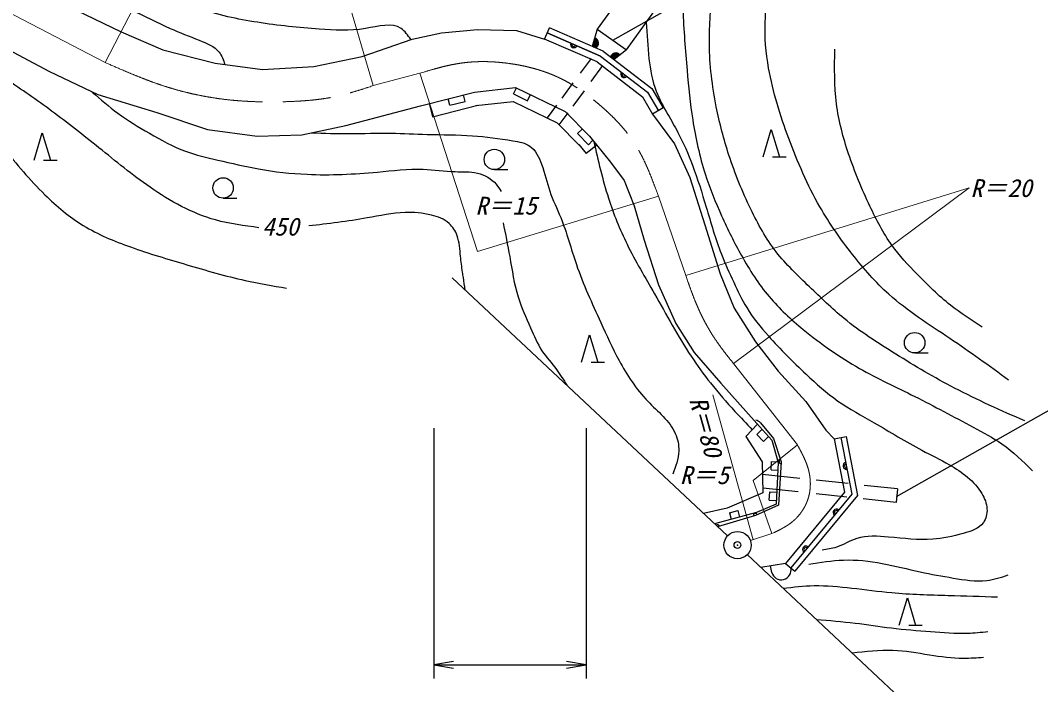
# Model space of a CAD drawing. Units: millimetres, scale not verified. Extents: x 40000 to 680000, y 20000 to 380000.
# Drawn here: x 464581 to 539489, y 260175 to 308943 of the extents above; entities that cross this region are included whole.
import ezdxf
from ezdxf.enums import TextEntityAlignment as Align

# ---------------------------------------------------------------- set-up
doc = ezdxf.new("R2010")
doc.units = ezdxf.units.MM
doc.header["$LTSCALE"] = 1000
doc.header["$PDMODE"] = 32
doc.header["$PDSIZE"] = 500
doc.linetypes.add('CHAIN', pattern=[18.5, 12, -1.5, 3.5, -1.5])
for name, color, linetype, lineweight in [('M-BGD', 7, 'Continuous', 25), ('M-BMK', 2, 'CHAIN', 13), ('M-BMK-SRVR', 3, 'Continuous', 25), ('M-STR-HTXT', 7, 'Continuous', 13), ('M-STR-STR3', 7, 'Continuous', 25)]:
    doc.layers.add(name, color=color, linetype=linetype, lineweight=lineweight)
doc.layers.add('M-OTRS', color=6, linetype='Continuous')
doc.styles.add('ＭＳ ゴシック', font='')
doc.styles.get('ＭＳ ゴシック').set_extended_font_data('MS Gothic')

# ---------------------------------------------------------------- blocks, each defined once
blk = doc.blocks.new('open_arrow')
at = {"color": 0, "linetype": 'Continuous', "lineweight": -2}
blk.add_lwpolyline([(7.5, 1.25), (0, 0), (7.5, -1.25)], dxfattribs=at)

msp = doc.modelspace()

# ---------------------------------------------------------------- linework, layer by layer
at = {"layer": 'M-BGD'}
for p, q in [((511940, 315286), (506937, 308293)), ((509073, 306778), (514167, 313862)), ((466150, 310921), (471978, 308110)), ((471978, 308110), (475037, 306788)), ((493348, 307573), (495498, 308028)), ((495498, 308028), (498143, 308276)), ((498143, 308276), (500995, 308193)), ((500995, 308193), (503066, 307564)), ((503062, 307568), (503419, 308392)), ((503265, 308023), (507175, 306328)), ((507175, 306328), (503265, 308023)), ((507380, 306675), (503424, 308390)), ((506937, 308293), (506557, 307032)), ((506937, 308293), (509073, 306778)), ((462277, 307555), (466726, 305185)), ((489669, 306292), (493348, 307573)), ((506920, 305893), (503066, 307564)), ((475037, 306788), (478881, 305796)), ((507380, 306675), (510939, 303944)), ((509073, 306778), (508177, 306063)), ((478881, 305796), (482353, 305341)), ((486115, 305548), (489669, 306292)), ((505695, 305058), (506503, 306154)), ((506920, 305893), (510252, 303337)), ((507175, 306328), (510634, 303674)), ((507175, 306328), (510634, 303674)), ((466726, 305185), (470255, 303493)), ((482353, 305341), (486115, 305548)), ((506489, 304450), (507354, 305622)), ((504356, 303244), (505173, 304350)), ((470255, 303493), (474607, 302188)), ((493948, 302671), (497913, 303686)), ((497230, 302995), (497106, 303480)), ((497913, 303686), (500934, 304026)), ((500783, 303543), (501001, 303993)), ((500783, 303543), (501817, 303041)), ((500934, 304026), (504572, 302259)), ((501817, 303041), (502035, 303491)), ((505156, 302644), (505988, 303771)), ((510634, 303674), (511434, 302315)), ((510634, 303674), (511434, 302315)), ((510939, 303944), (511779, 302517)), ((488485, 301220), (493948, 302671)), ((494588, 302835), (494836, 301866)), ((494836, 301866), (498162, 302718)), ((496116, 302710), (495992, 303194)), ((496116, 302710), (497230, 302995)), ((498025, 302693), (500757, 303000)), ((500757, 303000), (503982, 301433)), ((503274, 301777), (503973, 302725)), ((510252, 303337), (511003, 302061)), ((474607, 302188), (478330, 300930)), ((504144, 301271), (504793, 302151)), ((504572, 302259), (506375, 300447)), ((511779, 302517), (511003, 302061)), ((511003, 302061), (512610, 299885)), ((485245, 300544), (488485, 301220)), ((503982, 301433), (505666, 299741)), ((465587, 298691), (466187, 300691)), ((466187, 300691), (466787, 298691)), ((478330, 300930), (481957, 300447)), ((481957, 300447), (485245, 300544)), ((505487, 300631), (505841, 300983)), ((505487, 300631), (506298, 299816)), ((506375, 300447), (507905, 298538)), ((519116, 298930), (519716, 300930)), ((519716, 300930), (520316, 298930)), ((505595, 299822), (506124, 299160)), ((506905, 299785), (506124, 299160)), ((506298, 299816), (506622, 300138)), ((512610, 299885), (513726, 297405)), ((519816, 298930), (520816, 298930)), ((466287, 298691), (467287, 298691)), ((507905, 298538), (508922, 297193)), ((499381, 297984), (500381, 297984)), ((513726, 297405), (514842, 293933)), ((508922, 297193), (509649, 295340)), ((479465, 295890), (480465, 295890)), ((509649, 295340), (510375, 292797)), ((514842, 293933), (515958, 290337)), ((510375, 292797), (511429, 289526)), ((515958, 290337), (516992, 287815)), ((511429, 289526), (512701, 286692)), ((516992, 287815), (518562, 285335)), ((512701, 286692), (514045, 284548)), ((505779, 283858), (506379, 285858)), ((506379, 285858), (506979, 283858)), ((518562, 285335), (520216, 283186)), ((514045, 284548), (516007, 282296)), ((530243, 284527), (531243, 284527)), ((506479, 283858), (507479, 283858)), ((520216, 283186), (522241, 280954)), ((516007, 282296), (518660, 279352)), ((522241, 280954), (523729, 278846)), ((518915, 279406), (519881, 278245)), ((518705, 279301), (517850, 278386)), ((519036, 278926), (518642, 278536)), ((518660, 279352), (519750, 278117)), ((523729, 278846), (524339, 278225)), ((517850, 278386), (519049, 276524)), ((518642, 278536), (519135, 278022)), ((519135, 278022), (519506, 278393)), ((519750, 278117), (520222, 276482)), ((519881, 278245), (520432, 276538)), ((524339, 278225), (525223, 278395)), ((524339, 278225), (525091, 274297)), ((524830, 278319), (525626, 274159)), ((524830, 278319), (525626, 274159)), ((525223, 278395), (526055, 274049)), ((519049, 276524), (519092, 274254)), ((519700, 275938), (519729, 276548)), ((519729, 276548), (520228, 276524)), ((520222, 276482), (520077, 273430)), ((520432, 276538), (520236, 273356)), ((519700, 275938), (520199, 275914)), ((521809, 275314), (519066, 275610)), ((525369, 274929), (523022, 275183)), ((519092, 274254), (516480, 273120)), ((521693, 274321), (519085, 274603)), ((519571, 273711), (519600, 274321)), ((519600, 274321), (520100, 274298)), ((525091, 274297), (520756, 269077)), ((525259, 273935), (523011, 274178)), ((528979, 274539), (526525, 274804)), ((528979, 274539), (528872, 273545)), ((520077, 273430), (518624, 272812)), ((519571, 273711), (520071, 273687)), ((525626, 274159), (521141, 268757)), ((525626, 274159), (521141, 268757)), ((526055, 274049), (521448, 268502)), ((528872, 273545), (526449, 273807)), ((516480, 273120), (514731, 272741)), ((518624, 272812), (515548, 271975)), ((516647, 272792), (517262, 272960)), ((516647, 272792), (516778, 272310)), ((517262, 272960), (517393, 272477)), ((520236, 273356), (518547, 272591)), ((518547, 272591), (515771, 271766)), ((520756, 269077), (518956, 268779)), ((520756, 269077), (521448, 268502)), ((519756, 268413), (519652, 268894)), ((529105, 264540), (529705, 266540)), ((529705, 266540), (530305, 264540)), ((529805, 264540), (530805, 264540))]:
    msp.add_line(p, q, dxfattribs=at)
for centre in [(499381, 298734), (479465, 296640), (530243, 285277)]:
    msp.add_circle(centre, 750, dxfattribs=at)
for centre, radius, start, end in [((505220, 307175), 250, 156.56464, 336.56464), ((505220, 307175), 150, 156.56464, 336.56464), ((506631, 307279), 250, 253.2062, 73.2062), ((506631, 307279), 200, 253.2062, 73.2062), ((506631, 307279), 150, 253.2062, 73.2062), ((506631, 307279), 100, 253.2062, 73.2062), ((506631, 307279), 50, 253.2062, 73.2062), ((506631, 307279), 300, 277.72211, 73.2062), ((506631, 307279), 350, 289.38412, 73.2062), ((506631, 307279), 400, 296.63761, 73.2062), ((506631, 307279), 400, 296.63761, 73.2062), ((508289, 306153), 400, 38.54313, 162.84012), ((508289, 306153), 400, 38.54313, 162.84012), ((508289, 306153), 350, 38.54313, 165.90521), ((508289, 306153), 300, 38.54313, 170.10777), ((508289, 306153), 250, 38.54313, 176.2847), ((508289, 306153), 200, 38.54313, 186.53175), ((508289, 306153), 150, 38.54313, 210.42277), ((508289, 306153), 100, 38.54313, 218.54313), ((508289, 306153), 50, 38.54313, 218.54313), ((508905, 305001), 250, 142.50633, 322.50633), ((508905, 305001), 150, 142.50633, 322.50633), ((518531, 279086), 500, 39.76299, 84.76299), ((520432, 276538), 150, 107.89613, 266.48345), ((525228, 276239), 250, 100.84031, 280.84031), ((525228, 276239), 150, 100.84031, 280.84031), ((518547, 272591), 150, 24.35301, 196.54272), ((524505, 272808), 250, 50.292, 230.292), ((524505, 272808), 150, 50.292, 230.292), ((515771, 271766), 150, 16.54272, 136.83447), ((522262, 270108), 250, 50.292, 230.292), ((522262, 270108), 150, 50.292, 230.292), ((520451, 268584), 715, 193.86969, 13.86969)]:
    msp.add_arc(centre, radius, start, end, dxfattribs=at)
for points, knots in [([(493249, 307538), (493032, 307851), (492815, 308164), (492540, 308349), (491873, 308799), (490862, 308500), (489930, 308349), (488715, 308153), (487634, 308209), (486526, 308293), (485039, 308405), (483503, 308567), (481987, 308803), (480516, 309032), (479065, 309330), (477675, 309824), (476425, 310269), (475225, 310871), (474100, 311583), (472765, 312429), (471536, 313428), (470356, 314477), (469285, 315428), (468254, 316419), (467292, 317484), (466292, 318590), (465366, 319775), (464625, 321058), (463624, 322793), (462962, 324706), (462299, 326619)], [0, 0, 0, 0, 1, 1, 1, 2, 2, 2, 3, 3, 3, 4, 4, 4, 5, 5, 5, 6, 6, 6, 7, 7, 7, 8, 8, 8, 9, 9, 9, 10, 10, 10, 10]), ([(361914, 281441), (362753, 281307), (363593, 281172), (364438, 281081), (365690, 280947), (366952, 280909), (368216, 280880), (369851, 280844), (371489, 280823), (373114, 280966), (374289, 281070), (375458, 281259), (376619, 281484), (377759, 281704), (378891, 281958), (379995, 282317), (380929, 282620), (381842, 282999), (382786, 283246), (384232, 283625), (385750, 283696), (387246, 283876), (389089, 284098), (390897, 284485), (392725, 284749), (394639, 285025), (396574, 285165), (398494, 285428), (400389, 285686), (402268, 286064), (404118, 286543), (405682, 286947), (407225, 287424), (408772, 287900), (410753, 288509), (412742, 289116), (414638, 289936), (416646, 290804), (418550, 291911), (420407, 293088), (422566, 294455), (424661, 295917), (426613, 297548), (427772, 298516), (428881, 299544), (430055, 300505), (430957, 301243), (431897, 301941), (432916, 302493), (433848, 302999), (434846, 303382), (435824, 303802), (437109, 304353), (438360, 304965), (439606, 305596), (440815, 306207), (442019, 306835), (443145, 307584), (444132, 308240), (445059, 308989), (445957, 309765), (446936, 310611), (447881, 311490), (448817, 312383), (449819, 313338), (450812, 314309), (451726, 315341), (452541, 316259), (453294, 317226), (454005, 318249), (454675, 319214), (455308, 320228), (455993, 321110), (456391, 321622), (456806, 322090), (457350, 322613), (457625, 322877), (457933, 323155), (458223, 323146), (458536, 323136), (458829, 322790), (459095, 322467), (459747, 321677), (460238, 321022), (460695, 320286), (461228, 319428), (461716, 318458), (462295, 317571), (462879, 316677), (463555, 315866), (464283, 315098), (465102, 314234), (465986, 313424), (466949, 312723), (467730, 312154), (468562, 311656), (469422, 311220), (470499, 310674), (471619, 310225), (472719, 309717), (473680, 309272), (474627, 308782), (475579, 308359), (476273, 308051), (476969, 307779), (477712, 307487), (478259, 307271), (478831, 307044), (479167, 306614), (479366, 306358), (479482, 306030), (479598, 305702)], [0, 0, 0, 0, 1, 1, 1, 2, 2, 2, 3, 3, 3, 4, 4, 4, 5, 5, 5, 6, 6, 6, 7, 7, 7, 8, 8, 8, 9, 9, 9, 10, 10, 10, 11, 11, 11, 12, 12, 12, 13, 13, 13, 14, 14, 14, 15, 15, 15, 16, 16, 16, 17, 17, 17, 18, 18, 18, 19, 19, 19, 20, 20, 20, 21, 21, 21, 22, 22, 22, 23, 23, 23, 24, 24, 24, 25, 25, 25, 26, 26, 26, 27, 27, 27, 28, 28, 28, 29, 29, 29, 30, 30, 30, 31, 31, 31, 32, 32, 32, 33, 33, 33, 34, 34, 34, 35, 35, 35, 36, 36, 36, 37, 37, 37, 37]), ([(538323, 279537), (536585, 280304), (534847, 281070), (533168, 281946), (531698, 282712), (530273, 283563), (528858, 284439), (527546, 285251), (526243, 286085), (525055, 287058), (524171, 287783), (523350, 288585), (522520, 289382), (521662, 290207), (520793, 291026), (520069, 291960), (519329, 292915), (518739, 293989), (518210, 295087), (517587, 296379), (517049, 297702), (516605, 299058), (516224, 300220), (515914, 301405), (515675, 302608), (515374, 304126), (515188, 305671), (515168, 307213), (515151, 308510), (515252, 309804), (515422, 311100), (515548, 312066), (515712, 313033), (516055, 313931), (516312, 314605), (516670, 315240), (517027, 315875)], [0, 0, 0, 0, 1, 1, 1, 2, 2, 2, 3, 3, 3, 4, 4, 4, 5, 5, 5, 6, 6, 6, 7, 7, 7, 8, 8, 8, 9, 9, 9, 10, 10, 10, 11, 11, 11, 12, 12, 12, 12]), ([(513148, 312444), (513167, 311538), (513186, 310633), (513224, 309728), (513287, 308243), (513401, 306760), (513531, 305279), (513638, 304060), (513755, 302842), (513943, 301632), (514152, 300290), (514448, 298959), (514863, 297667), (515200, 296618), (515617, 295596), (516068, 294591), (516514, 293599), (516995, 292624), (517527, 291673), (518120, 290614), (518777, 289584), (519557, 288660), (520304, 287776), (521164, 286988), (522063, 286249), (523358, 285184), (524733, 284220), (526186, 283395), (527505, 282646), (528889, 282012), (530245, 281333), (531687, 280612), (533098, 279840), (534527, 279082), (535253, 278696), (535984, 278314), (536652, 277845), (537464, 277275), (538184, 276576), (538904, 275878)], [0, 0, 0, 0, 1, 1, 1, 2, 2, 2, 3, 3, 3, 4, 4, 4, 5, 5, 5, 6, 6, 6, 7, 7, 7, 8, 8, 8, 9, 9, 9, 10, 10, 10, 11, 11, 11, 12, 12, 12, 13, 13, 13, 13]), ([(537140, 282537), (535716, 283565), (534292, 284594), (532830, 285580), (531295, 286614), (529719, 287603), (528351, 288833), (527376, 289711), (526506, 290711), (525689, 291749), (524808, 292867), (523987, 294028), (523281, 295256), (522364, 296848), (521639, 298552), (520999, 300284), (520377, 301965), (519834, 303673), (519520, 305439), (519319, 306568), (519212, 307721), (519267, 308861), (519330, 310197), (519615, 311515), (519900, 312833)], [0, 0, 0, 0, 1, 1, 1, 2, 2, 2, 3, 3, 3, 4, 4, 4, 5, 5, 5, 6, 6, 6, 7, 7, 7, 8, 8, 8, 8]), ([(510539, 308816), (510585, 307922), (510630, 307028), (510735, 306133), (510832, 305318), (510978, 304503), (511267, 303742), (511491, 303151), (511802, 302593), (512117, 302041), (512370, 301599), (512625, 301161), (512861, 300713), (513267, 299941), (513616, 299138), (513924, 298321), (514306, 297309), (514625, 296276), (514934, 295239), (515279, 294078), (515612, 292911), (516050, 291785), (516322, 291083), (516635, 290397), (516953, 289712), (517247, 289078), (517546, 288445), (517910, 287852), (518365, 287111), (518923, 286433), (519504, 285779), (520380, 284794), (521307, 283866), (522267, 282963), (523011, 282264), (523774, 281580), (524606, 280997), (525449, 280405), (526364, 279918), (527263, 279402), (528437, 278730), (529583, 278010), (530770, 277383), (531440, 277029), (532122, 276706), (532790, 276320), (533726, 275780), (534635, 275118), (535181, 274194), (535382, 273855), (535534, 273479), (535553, 273078), (535570, 272722), (535483, 272346), (535287, 272069), (534971, 271620), (534372, 271430), (533799, 271272), (533028, 271058), (532305, 270900), (531567, 270846), (530514, 270769), (529431, 270904), (528326, 271006), (527529, 271080), (526720, 271137), (525987, 270900), (525481, 270735), (525010, 270430), (524499, 270262), (524162, 270151), (523807, 270099), (523452, 270047)], [0, 0, 0, 0, 1, 1, 1, 2, 2, 2, 3, 3, 3, 4, 4, 4, 5, 5, 5, 6, 6, 6, 7, 7, 7, 8, 8, 8, 9, 9, 9, 10, 10, 10, 11, 11, 11, 12, 12, 12, 13, 13, 13, 14, 14, 14, 15, 15, 15, 16, 16, 16, 17, 17, 17, 18, 18, 18, 19, 19, 19, 20, 20, 20, 21, 21, 21, 22, 22, 22, 23, 23, 23, 24, 24, 24, 24]), ([(482098, 293722), (481021, 293861), (479943, 293999), (478907, 294289), (477189, 294770), (475585, 295667), (474103, 296692), (472793, 297598), (471578, 298604), (470347, 299597), (469208, 300516), (468056, 301424), (466875, 302290), (465782, 303092), (464664, 303858), (463545, 304628), (462782, 305152), (462019, 305679), (461206, 306116), (460677, 306401), (460127, 306648), (459577, 306895)], [0, 0, 0, 0, 1, 1, 1, 2, 2, 2, 3, 3, 3, 4, 4, 4, 5, 5, 5, 6, 6, 6, 7, 7, 7, 7]), ([(535196, 286425), (534403, 286937), (533610, 287449), (532872, 288030), (531998, 288720), (531202, 289508), (530421, 290312), (529767, 290987), (529123, 291674), (528576, 292431), (527935, 293318), (527426, 294302), (526957, 295298), (526364, 296553), (525834, 297828), (525393, 299143), (524992, 300341), (524665, 301571), (524506, 302819), (524337, 304144), (524358, 305488), (524379, 306833)], [0, 0, 0, 0, 1, 1, 1, 2, 2, 2, 3, 3, 3, 4, 4, 4, 5, 5, 5, 6, 6, 6, 7, 7, 7, 7]), ([(469855, 303685), (470469, 303148), (471082, 302611), (471736, 302131), (472471, 301591), (473257, 301123), (474051, 300663), (474911, 300165), (475781, 299677), (476705, 299336), (477472, 299053), (478276, 298872), (479077, 298686), (480074, 298455), (481065, 298217), (482070, 298037), (483244, 297826), (484435, 297695), (485627, 297642), (487349, 297565), (489072, 297650), (490794, 297811), (491915, 297916), (493036, 298052), (494154, 298009), (494934, 297978), (495712, 297861), (496497, 297839), (497046, 297824), (497598, 297856), (498135, 297726), (498660, 297599), (499171, 297316), (499518, 296908), (499658, 296742), (499772, 296557), (499885, 296371)], [0, 0, 0, 0, 1, 1, 1, 2, 2, 2, 3, 3, 3, 4, 4, 4, 5, 5, 5, 6, 6, 6, 7, 7, 7, 8, 8, 8, 9, 9, 9, 10, 10, 10, 11, 11, 11, 12, 12, 12, 12]), ([(450476, 300098), (451191, 300512), (451906, 300927), (452622, 301340), (453242, 301699), (453863, 302057), (454514, 302357), (455147, 302649), (455809, 302886), (456490, 303034), (457017, 303149), (457556, 303211), (458099, 303204), (458619, 303197), (459143, 303126), (459624, 302950), (460375, 302674), (461023, 302142), (461600, 301566), (462228, 300941), (462772, 300265), (463323, 299590), (464289, 298405), (465273, 297223), (466372, 296145), (467235, 295298), (468168, 294515), (469195, 293887), (470279, 293224), (471466, 292734), (472668, 292306), (474029, 291820), (475408, 291414), (476790, 291007), (478211, 290588), (479635, 290167), (481082, 289849), (482091, 289628), (483111, 289456), (484131, 289285)], [0, 0, 0, 0, 1, 1, 1, 2, 2, 2, 3, 3, 3, 4, 4, 4, 5, 5, 5, 6, 6, 6, 7, 7, 7, 8, 8, 8, 9, 9, 9, 10, 10, 10, 11, 11, 11, 12, 12, 12, 13, 13, 13, 13]), ([(485945, 300690), (486882, 300661), (487818, 300631), (488756, 300633), (489770, 300635), (490786, 300674), (491799, 300662), (492680, 300651), (493560, 300601), (494444, 300576), (495561, 300545), (496686, 300552), (497786, 300477), (498767, 300409), (499728, 300276), (500744, 300107), (501192, 300032), (501650, 299951), (501996, 299709), (502410, 299419), (502662, 298899), (502849, 298386), (503096, 297709), (503228, 297044), (503451, 296397), (503675, 295750), (503989, 295122), (504251, 294477), (504711, 293348), (505010, 292168), (505403, 291021), (505902, 289568), (506553, 288167), (507195, 286766), (507625, 285827), (508051, 284889), (508539, 283982), (509120, 282904), (509788, 281871), (510651, 280974), (511381, 280215), (512250, 279554), (512667, 278606), (512842, 278208), (512937, 277760), (512923, 277326), (512904, 276743), (512690, 276187), (512475, 275630)], [0, 0, 0, 0, 1, 1, 1, 2, 2, 2, 3, 3, 3, 4, 4, 4, 5, 5, 5, 6, 6, 6, 7, 7, 7, 8, 8, 8, 9, 9, 9, 10, 10, 10, 11, 11, 11, 12, 12, 12, 13, 13, 13, 14, 14, 14, 15, 15, 15, 16, 16, 16, 16]), ([(506686, 300059), (507003, 298659), (507321, 297260), (507758, 295895), (508129, 294737), (508587, 293604), (509124, 292513), (509737, 291267), (510453, 290077), (511141, 288870), (512017, 287331), (512846, 285764), (513823, 284289), (514270, 283614), (514747, 282959), (515249, 282323), (515818, 281604), (516419, 280910), (517041, 280236), (517461, 279781), (517891, 279335), (518321, 278890)], [0, 0, 0, 0, 1, 1, 1, 2, 2, 2, 3, 3, 3, 4, 4, 4, 5, 5, 5, 6, 6, 6, 7, 7, 7, 7]), ([(497247, 289141), (497199, 289453), (497152, 289765), (497104, 290077), (497085, 290206), (497065, 290334), (497046, 290463), (496989, 290848), (496937, 291233), (496900, 291623), (496850, 292133), (496824, 292651), (496648, 293134), (496524, 293474), (496325, 293797), (496060, 294037), (495706, 294357), (495233, 294530), (494758, 294646), (494116, 294803), (493470, 294858), (492827, 294835), (491892, 294801), (490964, 294600), (490034, 294436), (488609, 294184), (487180, 294016), (485751, 293848)], [0, 0, 0, 0, 1, 1, 1, 2, 2, 2, 3, 3, 3, 4, 4, 4, 5, 5, 5, 6, 6, 6, 7, 7, 7, 8, 8, 8, 9, 9, 9, 9]), ([(500026, 294084), (500193, 293259), (500360, 292433), (500506, 291600), (500682, 290603), (500829, 289595), (501128, 288635), (501367, 287864), (501705, 287125), (502031, 286376), (502285, 285794), (502532, 285206), (502878, 284682), (503198, 284198), (503603, 283768), (503951, 283299), (504223, 282932), (504461, 282542), (504698, 282152)], [0, 0, 0, 0, 1, 1, 1, 2, 2, 2, 3, 3, 3, 4, 4, 4, 5, 5, 5, 6, 6, 6, 6]), ([(522473, 269013), (523321, 269151), (524168, 269290), (525021, 269319), (525969, 269352), (526924, 269249), (527861, 269073), (528803, 268897), (529726, 268648), (530656, 268447), (531453, 268275), (532255, 268138), (533071, 268000), (533890, 267862), (534722, 267724), (535530, 267821), (536066, 267886), (536592, 268055), (537117, 268224)], [0, 0, 0, 0, 1, 1, 1, 2, 2, 2, 3, 3, 3, 4, 4, 4, 5, 5, 5, 6, 6, 6, 6]), ([(520584, 267251), (521340, 267339), (522096, 267426), (522853, 267441), (523777, 267459), (524703, 267369), (525625, 267262), (526603, 267149), (527576, 267015), (528554, 266927), (529935, 266802), (531325, 266766), (532713, 266726), (533921, 266691), (535128, 266652), (536335, 266614)], [0, 0, 0, 0, 1, 1, 1, 2, 2, 2, 3, 3, 3, 4, 4, 4, 5, 5, 5, 5]), ([(523032, 264956), (523980, 264880), (524928, 264805), (525871, 264691), (526759, 264583), (527644, 264441), (528532, 264333), (529490, 264217), (530452, 264141), (531416, 264065), (532317, 263994), (533221, 263923), (534121, 263953), (534621, 263970), (535120, 264017), (535619, 264065)], [0, 0, 0, 0, 1, 1, 1, 2, 2, 2, 3, 3, 3, 4, 4, 4, 5, 5, 5, 5]), ([(525650, 262501), (526649, 262620), (527649, 262739), (528644, 262701), (529540, 262667), (530432, 262506), (531327, 262366), (532159, 262236), (532994, 262124), (533831, 262120), (534322, 262117), (534814, 262152), (535306, 262187)], [0, 0, 0, 0, 1, 1, 1, 2, 2, 2, 3, 3, 3, 4, 4, 4, 4])]:
    msp.add_open_spline(points, degree=3, knots=knots, dxfattribs=at)
at = {"layer": 'M-BMK'}
for p, q in [((462800, 310022), (470817, 305848)), ((490495, 304158), (493913, 305066)), ((511432, 296040), (513434, 290218)), ((516933, 283755), (521631, 277782)), ((519767, 271271), (518184, 270744))]:
    msp.add_line(p, q, dxfattribs=at)
for points, knots in [([(470817, 305848), (472283, 305205), (473749, 304563), (475272, 304078), (476679, 303631), (478133, 303319), (479599, 303143), (481156, 302957), (482726, 302925), (484299, 302983), (485503, 303028), (486708, 303125), (487877, 303384), (488764, 303580), (489629, 303869), (490495, 304158)], [0, 0, 0, 0, 1, 1, 1, 2, 2, 2, 3, 3, 3, 4, 4, 4, 5, 5, 5, 5]), ([(493913, 305066), (494928, 305368), (495944, 305670), (496984, 305814), (498047, 305961), (499136, 305944), (500215, 305814), (501624, 305645), (503016, 305285), (504275, 304666), (505296, 304163), (506229, 303490), (507105, 302743), (508044, 301942), (508917, 301056), (509589, 300046), (510397, 298830), (510914, 297435), (511432, 296040)], [0, 0, 0, 0, 1, 1, 1, 2, 2, 2, 3, 3, 3, 4, 4, 4, 5, 5, 5, 6, 6, 6, 6]), ([(513434, 290218), (513723, 289390), (514012, 288562), (514369, 287761), (514721, 286971), (515140, 286208), (515624, 285491), (516030, 284891), (516481, 284323), (516933, 283755)], [0, 0, 0, 0, 1, 1, 1, 2, 2, 2, 3, 3, 3, 3]), ([(521631, 277782), (521970, 277155), (522309, 276528), (522473, 275841), (522621, 275220), (522625, 274550), (522448, 273927), (522249, 273231), (521823, 272594), (521273, 272139), (520826, 271770), (520296, 271521), (519767, 271271)], [0, 0, 0, 0, 1, 1, 1, 2, 2, 2, 3, 3, 3, 4, 4, 4, 4])]:
    msp.add_open_spline(points, degree=3, knots=knots, dxfattribs=at)
at = {"layer": 'M-BMK-SRVR'}
for p, q in [((496278, 290050), (516494, 271088)), ((517954, 269718), (536445, 252375))]:
    msp.add_line(p, q, dxfattribs=at)
msp.add_circle((517239, 270418), 1000, dxfattribs=at)
at = {"layer": 'M-OTRS'}
msp.add_point((517230, 270424), dxfattribs=at)
at = {"layer": 'M-STR-HTXT'}
for p, q in [((470817, 305848), (482024, 327565)), ((490495, 304158), (483563, 327683)), ((493913, 305066), (498145, 291970)), ((513434, 290218), (534243, 296653)), ((516933, 283755), (534243, 296653)), ((511432, 296040), (498145, 291970)), ((518376, 270808), (515425, 281451)), ((521631, 277782), (518376, 275154)), ((519767, 271271), (518376, 275154))]:
    msp.add_line(p, q, dxfattribs=at)
at = {"layer": 'M-STR-STR3'}
for p, q in [((508074, 307487), (527555, 318527)), ((528919, 273986), (548598, 285138)), ((494938, 278996), (494938, 260631)), ((506124, 278996), (506124, 260631)), ((494938, 261631), (506124, 261631))]:
    msp.add_line(p, q, dxfattribs=at)

# ---------------------------------------------------------------- block references
at = {"layer": 'M-STR-STR3', "xscale": 193, "yscale": 193}
msp.add_blockref('open_arrow', (494938, 261631), dxfattribs=at)
at = {"layer": 'M-STR-STR3', "xscale": 193, "yscale": 193, "rotation": 180}
msp.add_blockref('open_arrow', (506124, 261631), dxfattribs=at)

# ---------------------------------------------------------------- texts
at = {"layer": 'M-BGD', "style": 'ＭＳ ゴシック', "oblique": 15}
msp.add_text('450', height=1320, dxfattribs=at).set_placement((482326, 293801), align=Align.MIDDLE_LEFT)
at = {"layer": 'M-STR-HTXT', "style": 'ＭＳ ゴシック', "oblique": 15}
for s, rotation, p in [('R＝20', 0.174, (534346, 296624)), ('R＝15', 0.174, (497994, 295331)), ('R＝80', 285.604, (514305, 281277))]:
    msp.add_text(s, height=1320, rotation=rotation, dxfattribs=at).set_placement(p, align=Align.MIDDLE_LEFT)
msp.add_text('R＝5', height=1320, dxfattribs=at).set_placement((513008, 275554), align=Align.MIDDLE_LEFT)

doc.saveas('drawing.dxf')
